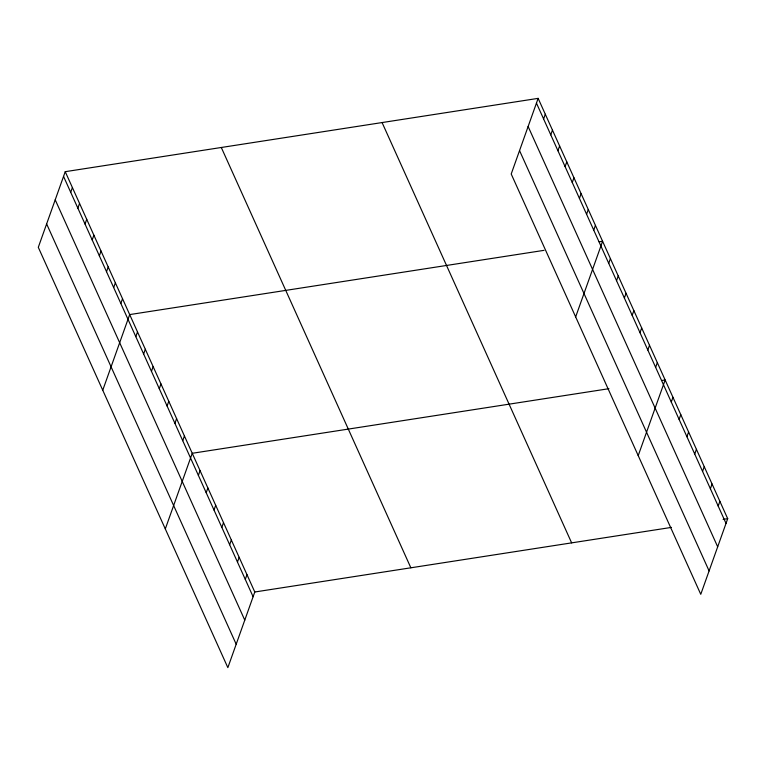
<?xml version="1.0" encoding="UTF-8"?>
<svg xmlns="http://www.w3.org/2000/svg" width="766" height="766" viewBox="0 0 766 766"><rect width="100%" height="100%" fill="white"/><g stroke="black" fill="none" stroke-linecap="round" stroke-linejoin="round"><path stroke-width="1.15" d="M65.234 171.68L38.3 247.322L227.856 667.636L254.791 591.994L65.234 171.68L538.144 98.364L727.7 518.678L700.766 594.32L511.209 174.006L538.144 98.364M70.711 192.295L72.397 187.565M77.873 208.17L79.559 203.44M85.036 224.055L86.721 219.315M92.198 239.93L93.883 235.2M99.35 255.806L101.045 251.076M106.512 271.691L108.198 266.951M113.674 287.566L115.36 282.836M120.837 303.441L122.522 298.711M102.749 390.229L129.684 314.587L544.071 250.338M135.821 336.657L137.507 331.927M143.635 353.997L145.32 349.267M151.457 371.338L153.143 366.608M159.28 388.678L160.965 383.938M167.093 406.018L168.779 401.279M174.916 423.349L176.601 418.619M182.739 440.689L184.424 435.959M165.303 528.933L192.237 453.29L608.922 388.688M198.375 475.37L200.06 470.63M206.198 492.701L207.883 487.971M214.011 510.041L215.696 505.311M221.834 527.381L223.519 522.642M229.647 544.722L231.342 539.982M237.47 562.053L239.155 557.322M245.292 579.393L246.978 574.663M543.611 118.969L545.296 114.239M550.773 134.854L552.458 130.115M557.935 150.73L559.62 146M565.097 166.605L566.783 161.875M572.259 182.49L573.945 177.75M579.422 198.365L581.107 193.635M586.584 214.241L588.269 209.511M593.746 230.126L595.431 225.386M575.659 316.913L602.593 241.271L599.146 241.797M608.721 263.341L610.406 258.602M616.544 280.682L618.229 275.942M624.367 298.012L626.052 293.282M632.18 315.353L633.865 310.623M640.003 332.693L641.688 327.963M647.825 350.033L649.511 345.294M655.639 367.364L657.324 362.634M638.212 455.617L665.147 379.974L661.7 380.51M671.275 402.045L672.96 397.315M679.097 419.385L680.783 414.645M686.92 436.716L688.605 431.986M694.733 454.056L696.418 449.326M702.556 471.396L704.241 466.666M710.379 488.737L712.064 483.997M718.192 506.077L719.877 501.337M254.791 591.994L671.476 527.391M723.114 519.386L727.7 518.678M536.449 103.094L726.015 523.408M528.119 126.495L717.685 546.809M519.539 150.605L709.096 570.919M382.081 122.56L571.637 542.874M221.297 147.484L410.854 567.798M63.549 176.419L253.106 596.733M55.219 199.811L244.775 620.134M46.63 223.921L236.196 644.244"/></g></svg>
